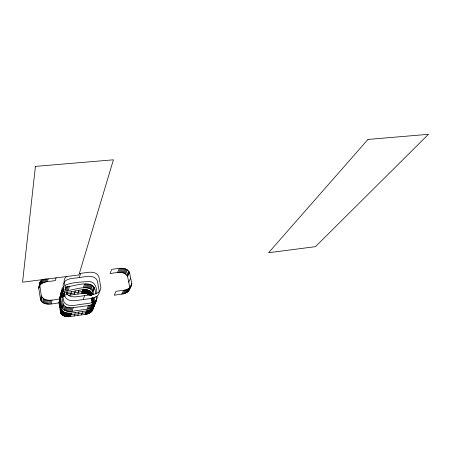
<?xml version="1.0" encoding="UTF-8"?>
<svg xmlns="http://www.w3.org/2000/svg" width="451" height="451" viewBox="0 0 451 451"><rect width="100%" height="100%" fill="white"/><g stroke="black" fill="none" stroke-linecap="round" stroke-linejoin="round"><path stroke-width="0.68" d="M130.886 286.718C127.357 291.075 120.84 290.252 115.992 291.329L114.233 295.23L124.104 293.686L126.985 292.44L128.935 290.658L131.602 285.28L131.793 283.628L129.538 272.517C126.353 265.893 117.147 268.852 111.718 269.36L110.038 273.526C115.388 273.013 124.482 270.076 127.622 276.626L129.832 287.597L129.64 289.232M64.138 291.183L61.251 293.392L60.304 295.557L62.058 307.311C63.529 311.269 68.451 311.844 72.092 311.303L87.054 309.172C93.323 309.003 97.912 302.164 96.012 296.296M97.455 296.617C96.785 303.951 86.671 303.303 81.637 304.29C76.236 304.825 66.816 308.05 63.704 301.279L61.832 290.14L62.091 288.505L63.433 286.447M92.754 306.686C94.118 311.241 88.937 314.076 85.115 314.409L70.441 316.529C66.878 317.064 62.046 316.506 60.609 312.622L58.839 301.894M93.673 306.268C93.024 313.36 83.272 312.797 78.389 313.755C73.186 314.291 64.076 317.442 61.082 310.886L59.295 300.101M92.771 309.589L94.366 304.504L92.991 308.01M94.857 304.278L95.082 302.677L94.096 297.288M60.237 296.392L61.46 290.996L63.473 288.364L62.48 292.18M59.453 299.481L60.011 296.679L60.767 295.292M39.541 283.363L41.289 295.822C44.542 302.914 54.436 299.492 60.079 298.99L59.087 302.869C53.522 303.371 43.758 306.765 40.556 299.763L38.769 288.33L39.761 282.546L41.92 279.795L41.193 283.927L39.874 285.19L38.842 287.456M38.769 288.33L39.761 282.546M39.874 285.19L40.59 281.069M40.472 284.536L41.193 280.409M41.193 283.927L42.022 283.38L42.766 279.237M42.022 283.38L42.958 282.89L43.589 279.434M40.556 299.763L41.289 295.822M42.958 282.89L43.984 282.467L44.626 279.011M40.9 300.591L41.639 296.662M41.362 301.319L42.101 297.401M43.984 282.467L45.094 282.123L45.754 278.667M45.094 282.123L46.267 281.836L46.842 278.865M42.603 302.52L43.364 298.618M46.267 281.836L47.518 281.627L48.11 278.662M43.386 303.004L44.159 299.103M44.271 303.405L45.055 299.515M45.247 303.72L46.047 299.836M46.306 303.951L47.124 300.067M47.434 304.092L48.268 300.214M48.623 304.126L49.469 300.253M49.852 304.098L50.715 300.225M56.065 277.636L55.4 280.607L47.518 281.627M51.126 303.968L52.012 300.095M59.357 299.272L60.299 297.13M59.301 299.487L60.011 296.679M60.304 295.557L61.46 290.996M59.481 299.069L59.791 297.863M59.617 299.024L60.389 295.986M60.609 295.901L59.831 298.945L60.693 297.108M61.251 293.392L62.227 289.587M60.107 298.635L60.733 296.2M61.81 292.761L62.79 288.95M59.278 304.566L60.208 300.98M61.511 295.924L61.984 294.091L64.594 292.688L63.608 296.369L61.804 297.232L62.762 293.567M61.578 296.882L62.373 293.827M63.258 291.656L63.924 289.108M62.018 297.119L62.977 293.449M62.232 297L63.196 293.33M59.724 307.244L60.659 303.686M62.447 296.888L63.416 293.212M62.661 296.769L63.63 293.094M63.134 296.566L64.115 292.891M65.446 289.503L66.128 286.949C74.714 286.436 95.798 277.162 95.511 293.567M60.163 309.933L61.111 306.404M64.121 296.206L64.786 293.753M67.188 286.616L66.15 290.45C73.412 290.98 91.812 281.689 93.605 294.604M60.609 312.622L61.561 309.127L59.758 298.274M62.058 307.311L63.05 303.67L61.201 292.62M60.772 313.011L61.731 309.521M66.224 293.922L66.731 292.085C74.156 292.862 87.19 285.094 92.416 293.815L91.965 295.022M67.255 290.168L68.31 286.334M60.936 313.394L61.894 309.916L61.561 309.127M62.39 308.101L63.388 304.47L63.05 303.67M61.043 313.569L62.001 310.085M61.156 313.738L62.114 310.26M61.263 313.907L62.221 310.429M66.641 294.435L67.317 291.983M61.37 314.076L62.334 310.604L61.894 309.916M62.83 308.794L63.833 305.175L63.388 304.47M67.052 294.954L67.904 291.882M68.439 289.965L69.505 286.131M61.95 314.64L62.92 311.173M62.531 315.198L63.512 311.742L62.334 310.604M64.019 309.938L65.04 306.33L63.833 305.175M62.898 315.424L63.884 311.968M63.264 315.649L64.251 312.193L63.512 311.742M64.764 310.395L65.795 306.798L65.04 306.33M63.676 315.835L64.668 312.385M64.087 316.021L65.085 312.571L64.251 312.193M65.604 310.778L66.647 307.182L65.795 306.798M64.313 316.095L65.316 312.65M70.531 295.067L71.608 291.385M64.538 316.168L65.547 312.723M64.764 316.241L65.773 312.797M64.995 316.314L66.004 312.87L70.328 313.219L87.562 310.756L92.246 308.698L94.146 306.099M66.534 311.077L67.588 307.486L71.997 307.853L88.385 305.581C91.491 305.101 95.088 303.85 96.288 300.642M65.485 316.422L66.506 312.977M65.976 316.529L67.002 313.084M67.537 311.297L68.603 307.712M66.5 316.591L67.532 313.152M67.024 316.658L68.062 313.219M68.603 311.427L69.685 307.847M68.208 295.382L74.173 294.571L75.294 290.889M64.16 282.022C67.87 277.726 74.398 278.538 79.365 277.5L80.628 273.34C86.135 272.866 95.578 269.743 98.797 276.519L100.911 287.789C100.218 295.337 89.777 294.621 84.608 295.63C79.026 296.16 69.324 299.447 66.1 292.479L64.155 281.029C64.132 279.118 65.327 277.348 66.923 276.362M67.571 316.67L68.62 313.236M68.124 316.687L69.178 313.248M69.725 311.461L70.824 307.881M68.405 316.681L69.465 313.242M68.687 316.67L69.753 313.236M68.975 316.664L70.04 313.225M69.257 316.658L70.328 313.219M70.886 311.432L71.997 307.853M69.849 316.591L70.925 313.157M70.441 316.529L71.529 313.09M72.092 311.303L73.22 307.723M77.803 294.08L78.97 290.393M74.173 294.571L81.428 293.59L82.64 289.897M83.272 287.98L84.534 284.141M74.127 315.999L75.261 312.56M82.009 293.528L83.226 289.841M81.428 293.59L82.584 293.471L83.813 289.784M84.455 287.862L85.735 284.023M83.142 293.46L84.376 289.773M82.584 293.471L83.7 293.449L84.94 289.762M85.589 287.845L86.88 284.006M84.236 293.466L85.487 289.784M83.7 293.449L84.771 293.488L86.028 289.801M86.682 287.885L87.99 284.045M77.803 315.469L78.981 312.024M63.901 282.501L63.112 285.122L65.023 296.431C68.202 303.309 77.775 300.05 83.272 299.52L84.608 295.63M85.284 293.55L86.547 289.869M84.771 293.488L85.791 293.618L87.066 289.937M87.725 288.02L89.05 284.186M86.034 293.669L87.308 289.987M86.276 293.725L87.55 290.044M86.513 293.776L87.793 290.1M85.791 293.618L86.755 293.832L88.035 290.151M88.706 288.24L90.042 284.406M87.201 293.979L88.486 290.297M90.476 291.267L89.163 294.926L87.641 294.12L88.937 290.45M89.614 288.533L90.961 284.711M88.046 294.306L89.343 290.63M88.447 294.486L89.755 290.816M90.431 288.911L91.79 285.088M81.462 314.939L82.691 311.494M88.808 294.706L90.115 291.042M91.164 289.356L92.534 285.545M89.738 295.478L91.063 291.82M90.533 295.416L91.643 292.372M92.337 290.478L93.718 286.678M90.865 294.977L91.75 292.541M90.972 295.14L91.863 292.71M91.079 295.309L91.97 292.879M91.187 295.478L92.077 293.049M92.776 291.154L94.163 287.36M91.801 294.644L92.246 293.432M93.115 291.921L94.507 288.138M85.115 314.409L86.395 310.964M87.054 309.172L88.385 305.581M85.696 314.302L86.975 310.857M86.271 314.2L87.562 310.756M88.233 308.963L89.58 305.372M91.553 300.078L92.449 297.677M86.541 314.127L87.838 310.683M86.812 314.054L88.108 310.609M87.077 313.986L88.379 310.536M87.347 313.913L88.655 310.463M89.332 308.67L90.69 305.079M92.032 302.717L93.385 299.143M87.855 313.744L89.168 310.294M88.368 313.575L89.681 310.125M90.369 308.332L91.745 304.735M88.83 313.372L90.155 309.916M89.298 313.163L90.628 309.713M91.322 307.915L92.709 304.312M92.737 304.769L93.876 301.82M89.726 312.932L91.057 309.471M90.149 312.695L91.485 309.234M92.184 307.435L93.582 303.827M90.335 312.56L91.677 309.098M90.521 312.43L91.869 308.969M90.707 312.295L92.055 308.834M90.893 312.165L92.246 308.698M92.945 306.9L94.355 303.286M91.215 311.878L92.568 308.411M91.536 311.59L92.895 308.118M93.599 306.314L95.014 302.694M95.082 302.677L96.514 299.019M91.801 311.275L93.16 307.802M92.968 308.422L94.344 304.915M92.066 310.964L93.43 307.486M94.141 305.677L95.561 302.057M92.9 309.02L94.321 305.327M95.037 303.506L96.469 299.864M92.421 310.277L94.231 305.71M117.536 272.556L119.318 268.39M118.737 272.443L120.535 268.277M119.893 272.427L121.702 268.26M121.003 272.477L122.83 268.311M122.069 272.618L123.912 268.458M123.067 272.844L124.921 268.689M123.997 273.154L125.863 269.005M124.837 273.537L126.72 269.394M125.592 273.999L127.481 269.861M126.804 275.144L128.71 271.023M127.261 275.837L129.178 271.722M127.622 276.626L129.538 272.517M121.798 294.182L123.659 290.281M122.993 293.973L124.871 290.066M128.727 282.095L130.666 278.058M124.104 293.686L125.992 289.773M125.152 293.342L127.058 289.429M126.117 292.919L128.033 289.006M126.985 292.44L128.913 288.516M127.746 291.893L129.685 287.969M129.832 287.597L131.793 283.628M128.4 291.301L131.765 284.485M61.319 294.666L61.984 294.091M61.511 295.935L65.13 294.215L64.64 296.042L63.608 296.369M64.916 285.32C72.346 282.134 80.892 282.163 88.853 281.525C95.144 281.537 96.83 287.817 96.818 293.184M65.147 287.355L66.128 286.949M65.632 292.361L66.731 292.085M83.272 299.52C88.385 298.523 98.673 299.205 99.355 291.752L97.286 280.618C94.112 273.926 84.794 277.021 79.365 277.5M67.391 293.736C74.77 294.21 85.527 287.811 91.406 294.881M79.325 273.509L80.628 273.34M65.085 312.571L66.004 312.87M66.647 307.182L67.588 307.486M86.755 293.832L87.641 294.12M93.143 297.812L94.242 303.833M92.1 297.626L93.312 304.273M91.192 298.105L92.393 304.701M35.437 166.385L22.55 282.196L78.908 274.952L113.421 159.812L35.437 166.385M367.96 139.444L268.582 252.729L315.446 246.663L428.45 134.313L367.96 139.444"/></g></svg>
